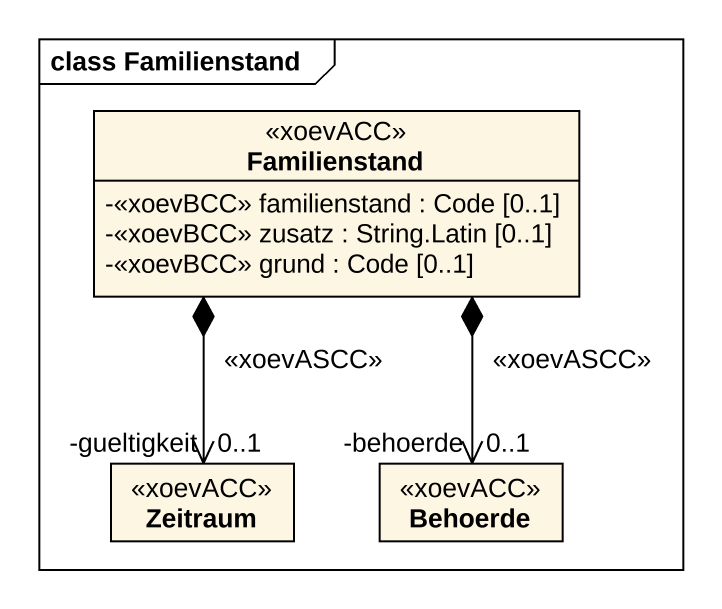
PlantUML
@startuml
mainframe class Familienstand
hide circle
hide empty members
skinparam classAttributeIconSize 0
class Familienstand <<xoevACC>> {
  -<<xoevBCC>> familienstand : Code [0..1]
  -<<xoevBCC>> zusatz : String.Latin [0..1]
  -<<xoevBCC>> grund : Code [0..1]
}
class Zeitraum <<xoevACC>>
class Behoerde <<xoevACC>>
Familienstand *--> "-gueltigkeit\n0..1" Zeitraum : <<xoevASCC>>
Familienstand *--> "-behoerde\n0..1" Behoerde : <<xoevASCC>>
@enduml
